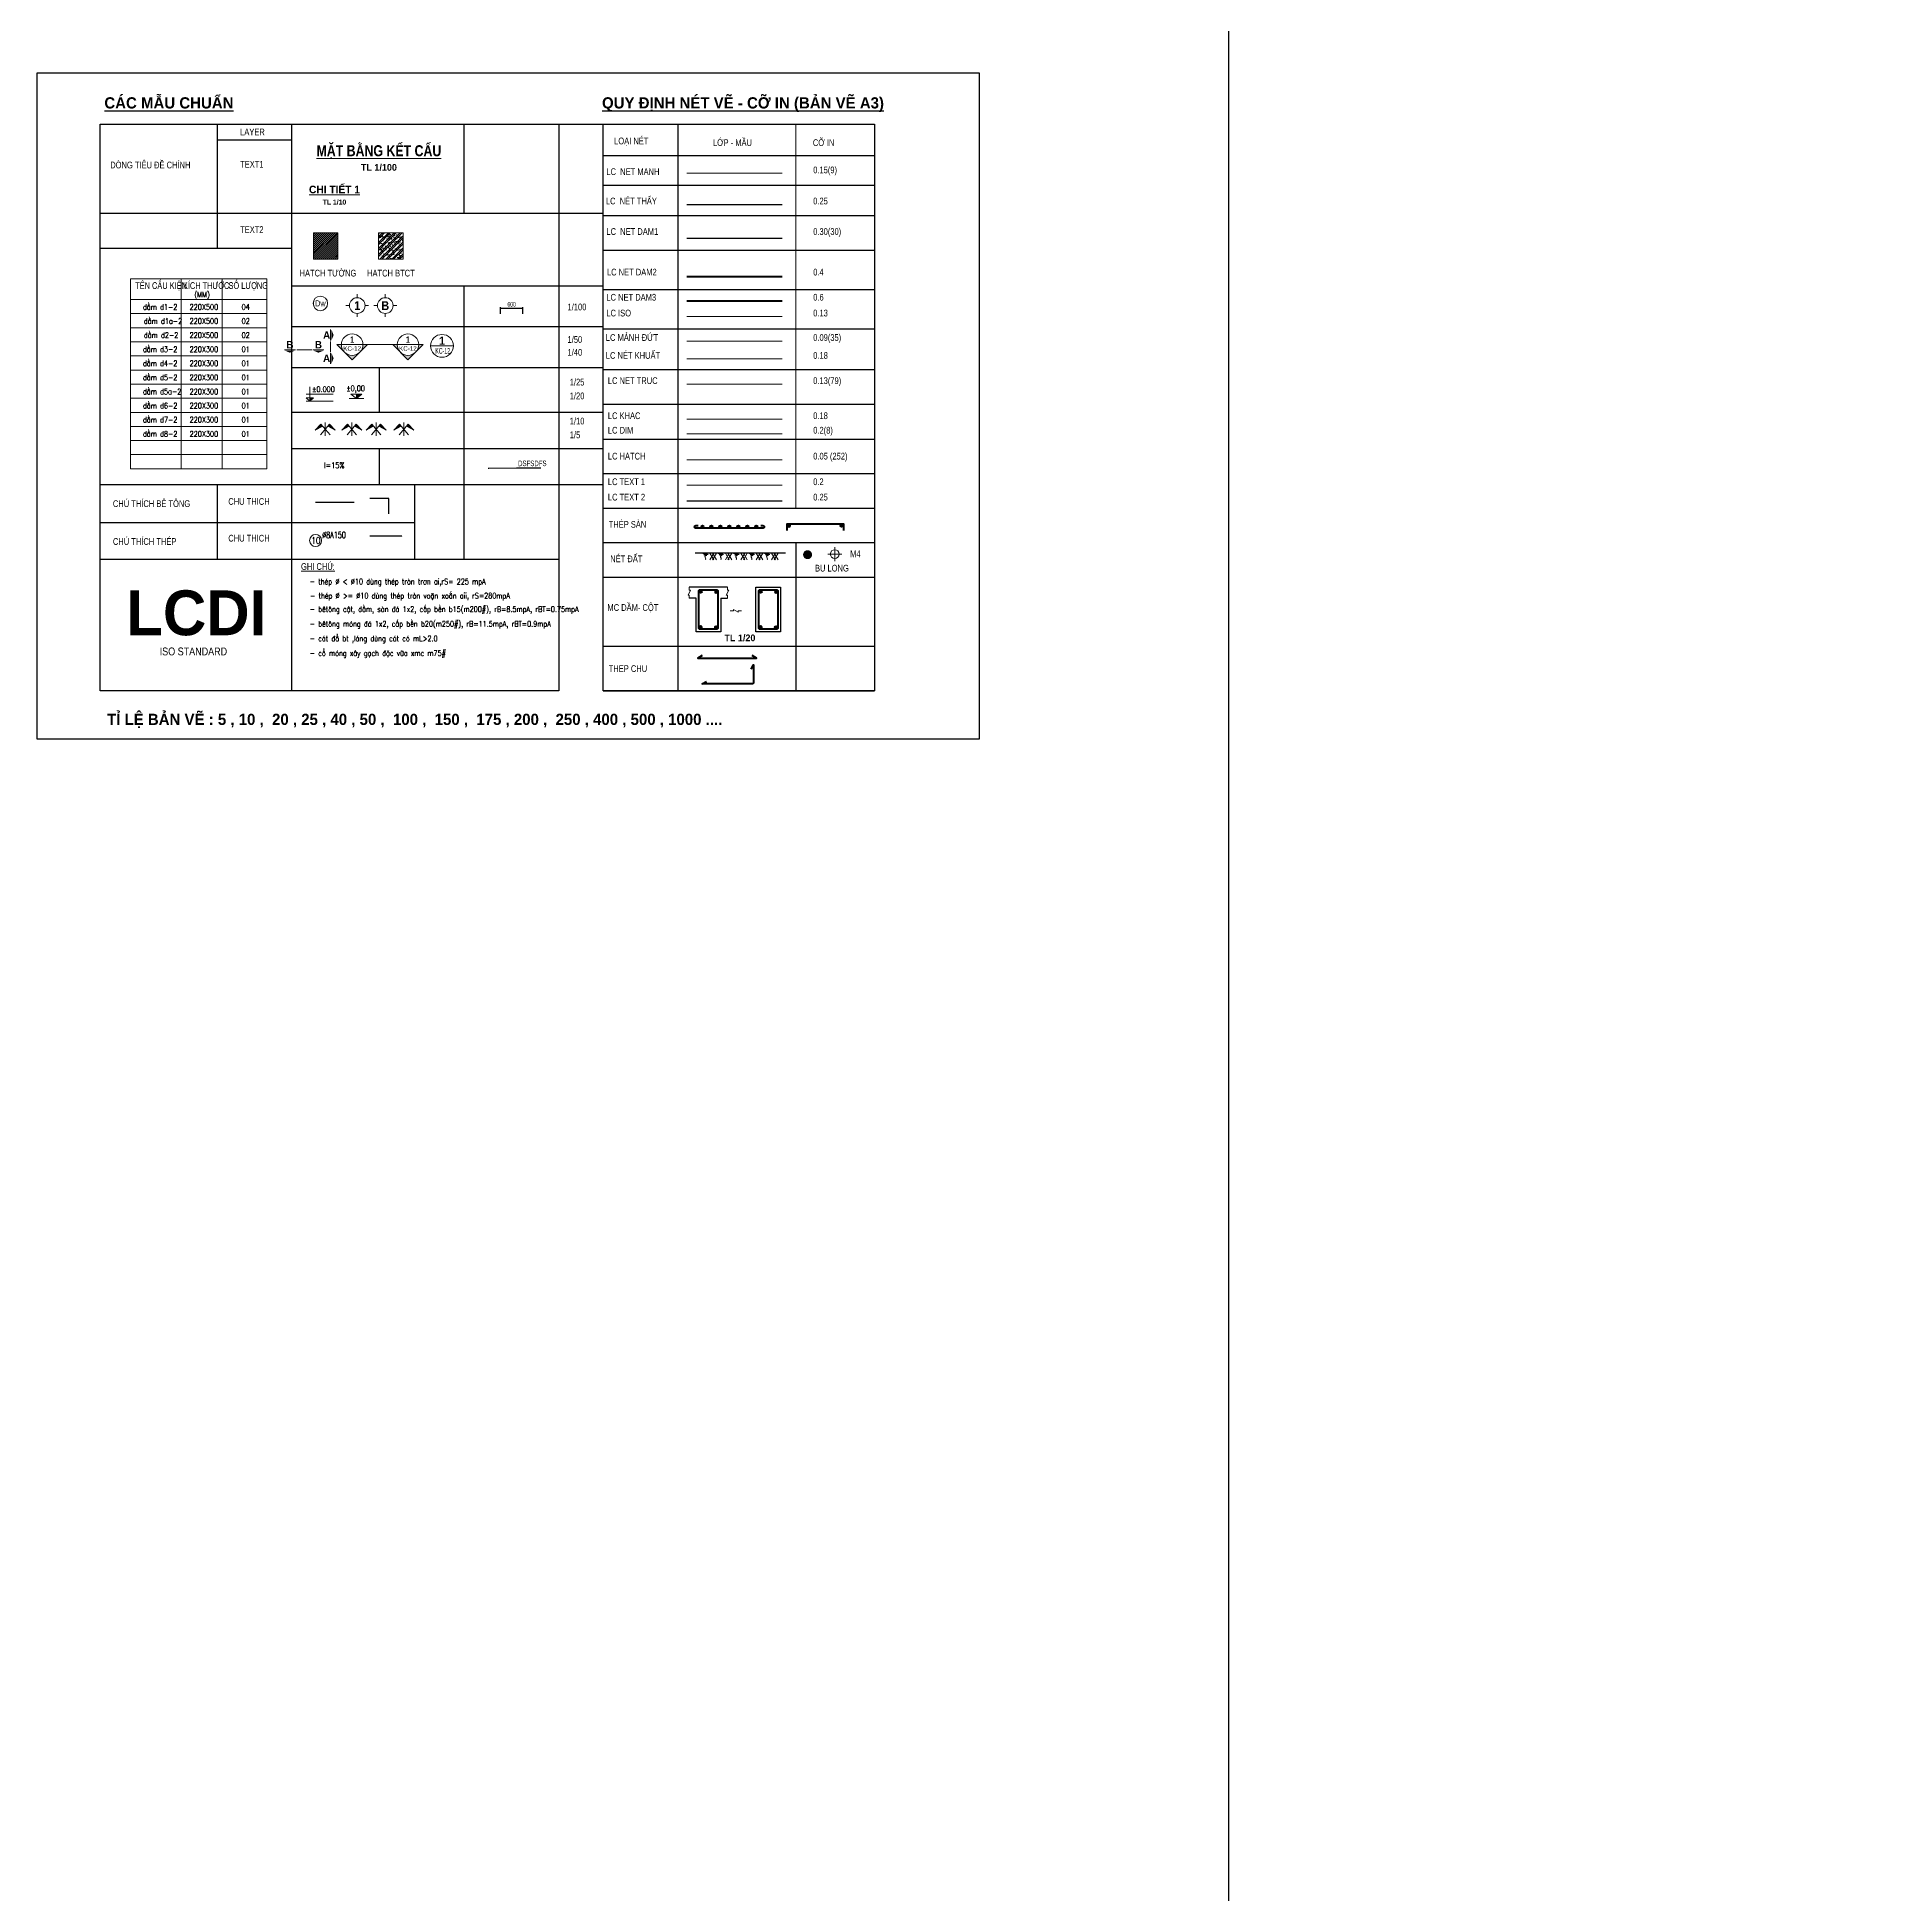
# Model space of a CAD drawing. Header units: millimetres. Extents: x 2565303 to 2664360, y -865723 to -262051.
# Drawn here: x 2565303 to 2614831, y -406967 to -357272 of the extents above; entities that cross this region are included whole.
import ezdxf
from ezdxf.enums import TextEntityAlignment as Align

# ---------------------------------------------------------------- set-up
doc = ezdxf.new("R2010")
doc.units = ezdxf.units.MM
doc.header["$LTSCALE"] = 10
doc.header["$MEASUREMENT"] = 0
for name, pattern in [('ACAD_ISO07W100', [3, 0, -3]), ('CENTERX2', [4, 2.5, -0.5, 0.5, -0.5]), ('DASHDOT', [1, 0.5, -0.25, 0, -0.25]), ('HIDDEN', [9.525, 6.35, -3.175])]:
    doc.linetypes.add(name, pattern=pattern)
doc.layers.get('0').update_dxf_attribs({"linetype": 'CONTINUOUS'})
doc.layers.get('DEFPOINTS').update_dxf_attribs({"color": 10, "linetype": 'CONTINUOUS'})
for name, color, linetype, lineweight in [('- Nội Thất', 83, 'CONTINUOUS', 25), ('A-WIPEOUT', 254, 'ACAD_ISO07W100', 0), ('LC Dim', 8, 'CONTINUOUS', 13), ('LC Hatch', 252, 'CONTINUOUS', 5), ('LC Hatch @ 1 (1)', 252, 'CONTINUOUS', 9), ('LC ISO', 153, 'CONTINUOUS', 13), ('LC Khac', 4, 'CONTINUOUS', 9), ('LC MANH DUT', 35, 'HIDDEN', 5), ('LC Net dam 1', 30, 'CONTINUOUS', 30), ('LC Net dam2', 6, 'CONTINUOUS', 40), ('LC Net dam3', 1, 'CONTINUOUS', 60), ('LC Net khuat', 4, 'HIDDEN', 13), ('LC Net manh', 250, 'CONTINUOUS', 5), ('LC Net thay', 7, 'CONTINUOUS', 25), ('LC Net truc', 134, 'DASHDOT', 5), ('LC Text1', 20, 'CONTINUOUS', 13), ('LC Text2', 7, 'CONTINUOUS', 13)]:
    doc.layers.add(name, color=color, linetype=linetype, lineweight=lineweight)
doc.layers.add('M3', color=3, linetype='CONTINUOUS')
doc.styles.add('arial', font='arial.ttf', dxfattribs={"width": 0.8})
doc.styles.add('Brief text', font='')
doc.styles.add('General text 2', font='arial.ttf')
doc.styles.add('HOATBIF', font='hoatbif.shx', dxfattribs={"width": 0.65})
doc.styles.add('LC 1', font='')
doc.styles.add('LC 2', font='', dxfattribs={"width": 0.7})
doc.styles.add('LC 3', font='vnsimli.shx', dxfattribs={"width": 0.75})
doc.styles.add('LC3', font='', dxfattribs={"width": 0.8})
doc.styles.add('T1', font='Vnsimli.shx', dxfattribs={"width": 0.7})
doc.styles.add('T2', font='', dxfattribs={"width": 0.8})
doc.styles.add('text', font='hoatbif.shx', dxfattribs={"width": 0.7})
doc.styles.add('text1', font='', dxfattribs={"width": 0.7, "height": 300})
doc.styles.get('Brief text').set_extended_font_data('.VnHelvetInsH', bold=True)
doc.styles.get('LC 1').set_extended_font_data('.VnAvantH', bold=True)
doc.styles.get('LC 2').set_extended_font_data('.VnArial NarrowH')
doc.styles.get('LC3').set_extended_font_data('.VnArialH', bold=True)
doc.styles.get('T2').set_extended_font_data('.VnArialH')
doc.styles.get('text1').set_extended_font_data('.VnHelvetInsH', bold=True)
doc.dimstyles.new('1-100(1-50)', dxfattribs={"dimscale": 50, "dimtxt": 2.5, "dimasz": 0.35, "dimexe": 0.5, "dimexo": 0, "dimgap": 0.8, "dimtad": 1, "dimdec": 0, "dimzin": 0, "dimdsep": 46, "dimtxsty": 'HOATBIF', "dimblk1": 'DOT', "dimblk2": 'DOT', "dimsah": 1, "dimcen": -1, "dimdle": 1, "dimclrd": 256, "dimclre": 256, "dimclrt": 4, "dimadec": 3, "dimazin": 2, "dimtfac": 0.333333, "dimtdec": 0, "dimtix": 1, "dimtmove": 2, "dimatfit": 3, "dimldrblk": 'DOT', "dimfxl": 1, "dimtvp": 0.833333, "dimtolj": 1, "dimtzin": 0, "dimarcsym": 0})

# ---------------------------------------------------------------- blocks, each defined once
blk = doc.blocks.new('CT')
at = {"layer": 'LC Text1', "lineweight": 15}
blk.add_hatch(color=4, dxfattribs=at).paths.add_polyline_path([(3.25, 1.6), (1.64, 1.6), (1.64, 0)])
at = {"layer": 'LC Text1', "color": 4, "lineweight": 15, "ltscale": 50}
for p, q in [((12.09, 0), (0, 0)), ((0.05, 3.14), (12, 3.14))]:
    blk.add_line(p, q, dxfattribs=at)
for points in [[(1.64, 0), (0.03, 1.6), (1.64, 1.6)], [(1.64, 6.43), (1.64, 0)], [(1.64, 0), (3.25, 1.6), (1.64, 1.6)]]:
    blk.add_lwpolyline(points, dxfattribs=at)
at = {"layer": 'LC Text1', "color": 4, "style": 'LC 3', "width": 0.75}
blk.add_attdef('CT', (1.91, 3.5), '', height=2.2, dxfattribs=at)
blk = doc.blocks.new('DXicon')
at = {"layer": 'LC Hatch', "ltscale": 50}
for points in [[(-1.15, 4.39), (-1.9, 5.26), (-4.45, 2.69)], [(4.45, 2.69), (1.9, 5.26), (1.15, 4.39)]]:
    blk.add_hatch(color=252, dxfattribs=at).paths.add_polyline_path(points)
at = {"layer": 'LC Net manh', "color": 8, "ltscale": 50}
for p, q in [((-1.9, 5.26), (-4.45, 2.69)), ((-4.45, 2.69), (-1.15, 4.39)), ((-2.13, 0.57), (1.9, 5.26)), ((2.13, 0.57), (-1.9, 5.26)), ((0, 0.04), (0, 6.04)), ((4.45, 2.69), (1.15, 4.39)), ((1.9, 5.26), (4.45, 2.69))]:
    blk.add_line(p, q, dxfattribs=at)
blk = doc.blocks.new('DOT')
at = {"layer": 'M3', "color": 0, "linetype": 'ByBlock'}
blk.add_line((-0.5, 0), (-1, 0), dxfattribs=at)
at = {"layer": 'M3', "color": 0, "linetype": 'ByBlock', "const_width": 0.5}
blk.add_lwpolyline([(-0.25, 0, 1), (0.25, 0, 1)], format="xyb", close=True, dxfattribs=at)
blk = doc.blocks.new('thep tron 2')
at = {"layer": 'LC Net dam2'}
for p, q in [((-0.5, 0.5), (0.5, 0.5)), ((0.35, 0.85), (-0.35, 0.15)), ((-0.35, 0.85), (0.35, 0.15)), ((0, 1), (0, 0))]:
    blk.add_line(p, q, dxfattribs=at)
blk.add_circle((0, 0.5), 0.5, dxfattribs=at)
blk = doc.blocks.new('theptron1')
at = {"layer": 'LC Net dam3'}
for p, q in [((-0.5, 0), (0.5, 0)), ((-0.35, 0.35), (0.35, -0.35)), ((0.35, 0.35), (-0.35, -0.35)), ((0, 0.5), (0, -0.5))]:
    blk.add_line(p, q, dxfattribs=at)
blk.add_circle((0, 0), 0.5, dxfattribs=at)
blk = doc.blocks.new('mat dat')
at = {"layer": 'LC Net manh'}
for p, q in [((2, 0), (3.73, -3)), ((3.73, 0), (2, -3)), ((3.15, 0), (4.88, -3)), ((4.88, 0), (3.15, -3))]:
    blk.add_line(p, q, dxfattribs=at)
blk.add_spline([(0, 0), (-1.21, -0.12), (1.21, -0.52), (-0.75, -0.75), (0.58, -1.1), (-0.23, -1.33), (0.06, -2.19), (0, -3)], degree=3, dxfattribs=at)
blk = doc.blocks.new('bu lon')
at = {"layer": 'LC Khac', "color": 9}
for p, q in [((0.79, 0), (-0.79, 0)), ((0, -0.79), (0, 0.79))]:
    blk.add_line(p, q, dxfattribs=at)
at = {"layer": 'LC Khac', "color": 7}
blk.add_circle((0, 0), 0.5, dxfattribs=at)
blk = doc.blocks.new('TTRUC')
at = {"layer": 'LC ISO'}
for p, q in [((-6.9, 0), (-10.1, 0)), ((0, 6.9), (0, 10.1)), ((6.9, 0), (10.1, 0)), ((0, -6.9), (0, -10.1))]:
    blk.add_line(p, q, dxfattribs=at)
at = {"layer": 'LC Net manh'}
blk.add_circle((0, 0), 6.95, dxfattribs=at)
blk = doc.blocks.new('TIEUDE1')
at = {"layer": 'LC Text2', "color": 7, "style": 'LC 1'}
blk.add_attdef('TIªU§Ò', text='', height=5, dxfattribs=at).set_placement((0, 0), align=Align.BOTTOM_CENTER)
blk.add_attdef('TL', text='', height=3, dxfattribs=at).set_placement((0, -2), align=Align.TOP_CENTER)
blk = doc.blocks.new('TIEUDE2')
at = {"layer": 'LC Text2', "color": 7, "style": 'LC 1'}
blk.add_attdef('%%UTIªU§Ò', text='', height=3.5, dxfattribs=at).set_placement((0, 0), align=Align.BOTTOM_CENTER)
blk.add_attdef('TL', text='', height=2.2, dxfattribs=at).set_placement((0, -1.8), align=Align.TOP_CENTER)
blk = doc.blocks.new('*D263')
at = {"layer": 'DEFPOINTS', "color": 0, "ltscale": 500, "transparency": 16777216}
for p in [(2577694, -364673), (2578294, -364521), (2578294, -364673)]:
    blk.add_point(p, dxfattribs=at)
at = {"layer": 'LC Dim', "lineweight": -2, "ltscale": 500, "transparency": 16777216}
for p, q in [((2577694, -364673), (2577694, -364496)), ((2577712, -364521), (2578277, -364521)), ((2578294, -364673), (2578294, -364496))]:
    blk.add_line(p, q, dxfattribs=at)
at = {"layer": 'LC Dim', "lineweight": -2, "ltscale": 500, "transparency": 16777216, "xscale": 17.5, "yscale": 17.5, "zscale": 17.5, "rotation": 180}
blk.add_blockref('DOT', (2577694, -364521), dxfattribs=at)
at = {"layer": 'LC Dim', "lineweight": -2, "ltscale": 500, "transparency": 16777216, "xscale": 17.5, "yscale": 17.5, "zscale": 17.5}
blk.add_blockref('DOT', (2578294, -364521), dxfattribs=at)
at = {"layer": 'LC Dim', "color": 4, "ltscale": 500, "transparency": 16777216, "insert": (2577994, -364419), "char_height": 125, "attachment_point": 5, "style": 'HOATBIF'}
blk.add_mtext('\\A1;600', dxfattribs=at)
blk = doc.blocks.new('trich CT')
at = {"layer": 'LC ISO'}
blk.add_line((-500, 0), (500, 0), dxfattribs=at)
blk.add_circle((0, 0), 500, dxfattribs=at)
at = {"layer": 'LC Text1', "style": 'text1'}
blk.add_attdef('T', text='', height=350, dxfattribs=at).set_placement((0, 223), align=Align.MIDDLE_CENTER)
at = {"layer": 'LC Text1', "linetype": 'ByBlock', "style": 'text', "width": 0.7}
blk.add_attdef('KT', text='', height=250, dxfattribs=at).set_placement((0, -217), align=Align.MIDDLE_CENTER)
blk = doc.blocks.new('*U259')
at = {"layer": 'LC ISO'}
h = blk.add_hatch(color=256, dxfattribs=at)
h.paths.add_polyline_path([(0, -8.5), (4.2, -4.2, -0.198912), (0, -6, -0.198912), (-4.2, -4.2)])
h.paths.add_polyline_path([(8.5, 0), (6, 0, -0.198912), (4.2, -4.2)])
h.paths.add_polyline_path([(-4.2, -4.2, -0.198912), (-6, 0), (-8.5, 0)])
h = blk.add_hatch(color=256, dxfattribs=at)
h.paths.add_polyline_path([(31.1, -8.5), (35.3, -4.2, -0.198912), (31.1, -6, -0.198912), (26.8, -4.2)])
h.paths.add_polyline_path([(39.6, 0), (37.1, 0, -0.198912), (35.3, -4.2)])
h.paths.add_polyline_path([(26.8, -4.2, -0.198912), (25.1, 0), (22.6, 0)])
for p, q in [((-6, 0), (6, 0)), ((25.1, 0), (37.1, 0))]:
    blk.add_line(p, q, dxfattribs=at)
for points in [[(6, 0), (8.5, 0), (0, -8.5), (-8.5, 0), (-6, 0)], [(37.1, 0), (39.6, 0), (31.1, -8.5), (22.6, 0), (25.1, 0)]]:
    blk.add_lwpolyline(points, dxfattribs=at)
for centre in [(0, 0), (31.1, 0)]:
    blk.add_circle(centre, 6, dxfattribs=at)
at = {"layer": 'LC MANH DUT', "linetype": 'HIDDEN', "ltscale": 300}
blk.add_line((6, 0), (25.1, 0), dxfattribs=at)
at = {"layer": 'LC Text1', "style": 'Brief text', "width": 0.8, "flags": 8}
for tag, p in [('VIEW-NUMBER2', (0, 52)), ('VIEW-NUMBER1', (0, 0))]:
    blk.add_attdef(tag, text='', height=3.5, dxfattribs=at).set_placement(p, align=Align.BOTTOM_CENTER)
at = {"layer": 'LC Text1', "style": 'arial', "width": 0.8, "flags": 8}
for tag, p in [('SHEET-NUMBER2', (0, 51.1)), ('SHEET-NUMBER1', (0, -0.9))]:
    blk.add_attdef(tag, text='', height=2.5, dxfattribs=at).set_placement(p, align=Align.TOP_CENTER)
blk = doc.blocks.new('Caodo1')
at = {"layer": 'LC Text1'}
blk.add_hatch(color=256, dxfattribs=at).paths.add_polyline_path([(0, 200), (0, 0), (243, 200)])
for p, q in [((324, 0), (-324, 0)), ((0, 0), (0, 200))]:
    blk.add_line(p, q, dxfattribs=at)
blk.add_lwpolyline([(-243, 200), (243, 200), (0, 0), (0, 0)], close=True, dxfattribs=at)
at = {"layer": 'LC Text1', "style": 'T1', "width": 0.8}
blk.add_attdef('%%P0,00', text='', height=250, dxfattribs=at).set_placement((-39, 460), align=Align.MIDDLE_CENTER)
blk = doc.blocks.new('*U262')
at = {"layer": 'A-WIPEOUT'}
blk.add_lwpolyline([(0, 4.2), (-2.5, 3.4), (-4, 1.3), (-4, -1.3), (-2.5, -3.4), (0, -4.2), (2.5, -3.4), (4, -1.3), (4, 1.3), (2.5, 3.4)], close=True, dxfattribs=at)
at = {"layer": 'LC Text1', "style": 'General text 2', "width": 0.8, "flags": 8}
blk.add_attdef('SYMBOL', text='', height=3.5, dxfattribs=at).set_placement((0, 0), align=Align.MIDDLE_CENTER)
blk.add_wipeout([(0, 4.2), (-2.5, 3.4), (-4, 1.3), (-4, -1.3), (-2.5, -3.4), (0, -4.2), (2.5, -3.4), (4, -1.3), (4, 1.3), (2.5, 3.4)]).dxf.layer = 'A-WIPEOUT'
at = {"layer": 'LC ISO'}
blk.add_circle((0, 0), 4.25, dxfattribs=at)
blk = doc.blocks.new('matcatdoc')
at = {"layer": 'LC Khac', "color": 1, "ltscale": 2}
for p, q in [((0, 485), (0, 0)), ((0, -550), (0, -1036))]:
    blk.add_line(p, q, dxfattribs=at)
for points in [[(134, 243, 0, 471, 0), (37, 243, 275, 275, 0)], [(134, -793, 0, 471, 0), (37, -793, 275, 275, 0)]]:
    blk.add_lwpolyline(points, format="xyseb", dxfattribs=at)
at = {"layer": 'LC MANH DUT', "ltscale": 200}
blk.add_line((0, -49), (0, -506), dxfattribs=at)
at = {"ltscale": 2, "style": 'LC 1'}
for p in [(-179, 243), (-179, -793)]:
    blk.add_attdef('LC', text='', height=330, dxfattribs=at).set_placement(p, align=Align.MIDDLE_CENTER)
blk = doc.blocks.new('*U261')
at = {"layer": 'LC Khac', "color": 1, "ltscale": 2}
for p, q in [((0, 0), (-485, 0)), ((1271, 0), (785, 0))]:
    blk.add_line(p, q, dxfattribs=at)
for points in [[(-243, -134, 0, 471, 0), (-243, -37, 275, 275, 0)], [(1028, -134, 0, 471, 0), (1028, -37, 275, 275, 0)]]:
    blk.add_lwpolyline(points, format="xyseb", dxfattribs=at)
at = {"layer": 'LC MANH DUT', "ltscale": 300}
blk.add_line((66, 0), (732, 0), dxfattribs=at)
at = {"ltscale": 2, "style": 'LC 1'}
for p in [(-243, 222), (1028, 222)]:
    blk.add_attdef('LC', text='', height=330, dxfattribs=at).set_placement(p, align=Align.MIDDLE_CENTER)

msp = doc.modelspace()

# ---------------------------------------------------------------- hatches: boundary and pattern name
at = {"layer": 'LC Hatch @ 1 (1)', "ltscale": 2}
h = msp.add_hatch(dxfattribs=at)
h.set_pattern_fill('ANSI31', color=256, scale=300)
h.set_pattern_definition([(45, (2572679.902, -325866.51), (-26.516504, 26.516504), [])])
h.paths.add_polyline_path([(2573348.1, -363211.9), (2573348.1, -362505.5), (2572694.2, -362505.5), (2572694.2, -363211.9)])
h = msp.add_hatch(dxfattribs=at)
h.set_pattern_fill('BTCT', color=256, scale=30)
h.set_pattern_definition([(50, (2572992.2, -325866.51), (215.17805, -18.8256), [22.5, -247.5]), (355, (2572992.2, -325866.5), (-41.6254, 225.6576), [18, -198]), (100.4514, (2573010.13, -325868.08), (173.5528, 206.8319), [19.122, -210.3426]), (46.1842, (2572992.2, -325806.5), (320.1723, -49.6557), [33.75, -371.25]), (96.6356, (2573018.88, -325810.65), (280.3988, 292.2354), [28.683, -315.514]), (351.1842, (2572992.2, -325806.5), (280.3986, 292.2356), [27, -297]), (21, (2573022.2, -325821.51), (179.0721, -120.7857), [22.5, -247.5]), (326, (2573022.2, -325821.5), (72.9946, 217.545), [18, -198]), (71.4514, (2573037.13, -325831.57), (252.0668, 96.7591), [19.122, -210.3426]), (37.5, (2572992.2, -325866.51), (3.64796, 99.86816), [0, -195.6, 0, -201, 0, -198.75]), (7.5, (2572992.2, -325866.51), (78.92086, 118.3235), [0, -114.6, 0, -191.1, 0, -75.75]), (327.5, (2572925.3, -325866.51), (160.14673, -6.76646), [0, -75, 0, -234, 0, -310.5]), (317.5, (2572895.3, -325866.51), (174.95585, 30.0315), [0, -97.5, 0, -155.4, 0, -220.5]), (45, (2572992.2, -325866.51), (-79.5495, 79.5495), []), (45, (2573045.24, -325866.51), (-79.5495, 79.5495), [])])
h.paths.add_polyline_path([(2575090.1, -362505.5), (2574436.1, -362505.5), (2574436.1, -363211.9), (2575090.1, -363211.9)])

# ---------------------------------------------------------------- linework, layer by layer
at = {"layer": '- Nội Thất'}
msp.add_lwpolyline([(2664359.7, -865723.2), (2597173, -865723.2), (2597173, -311309.9), (2664359.7, -311309.9)], close=True, dxfattribs=at)
at = {"layer": 'DEFPOINTS', "ltscale": 0.2}
msp.add_lwpolyline([(2565302.7, -358228.2), (2590502.7, -358228.2), (2590502.7, -376048.2), (2565302.7, -376048.2)], close=True, dxfattribs=at)
at = {"layer": 'LC Dim', "ltscale": 0.5}
msp.add_line((2582675.8, -367882), (2585227.1, -367882), dxfattribs=at)
at = {"layer": 'LC Hatch'}
for p, q in [((2585596.1, -359599), (2585596.1, -369869.6)), ((2582675.8, -368574.9), (2585227.1, -368574.9))]:
    msp.add_line(p, q, dxfattribs=at)
at = {"layer": 'LC Hatch', "const_width": 120}
for points in [[(2585850.3, -371116.3, -0.4142136), (2585910.3, -371056.3)], [(2585850.3, -371116.3, 0.4142136), (2585910.3, -371176.3)], [(2585970.3, -371117.1, 0.4142136), (2585910.3, -371057.1)], [(2585970.3, -371116.3, -0.4142136), (2585910.3, -371176.3)]]:
    msp.add_lwpolyline(points, format="xyb", dxfattribs=at)
at = {"layer": 'LC ISO', "ltscale": 0.5}
msp.add_line((2582675.8, -364747.5), (2585227.1, -364747.5), dxfattribs=at)
at = {"layer": 'LC Khac', "ltscale": 0.5}
msp.add_line((2582675.8, -367493.7), (2585227.1, -367493.7), dxfattribs=at)
at = {"layer": 'LC MANH DUT', "ltscale": 300}
msp.add_line((2582675.8, -365401.4), (2585227.1, -365401.4), dxfattribs=at)
at = {"layer": 'LC Net dam 1'}
msp.add_line((2582675.8, -362650.8), (2585227.1, -362650.8), dxfattribs=at)
at = {"layer": 'LC Net dam2', "ltscale": 5}
msp.add_line((2585227.1, -363682.9), (2582675.8, -363682.9), dxfattribs=at)
at = {"layer": 'LC Net dam2'}
msp.add_lwpolyline([(2584658.1, -370337.7), (2584718.1, -370337.7, -0.4142136), (2584752.2, -370371.8), (2584752.2, -370375.7, -0.4142136), (2584718.1, -370409.7), (2583819.7, -370409.7), (2582921.4, -370409.7, -0.4142136), (2582887.3, -370375.7), (2582887.3, -370371.8, -0.4142136), (2582921.4, -370337.7), (2582981.4, -370337.7)], format="xyb", dxfattribs=at)
msp.add_lwpolyline([(2585367.5, -370472.1), (2585367.5, -370292.1), (2586867.5, -370292.1), (2586867.5, -370472.1)], dxfattribs=at)
for points in [[(2583001.5, -373078.7), (2583001.5, -372088.7, -0.4142136), (2583031.5, -372058.7), (2583481.5, -372058.7, -0.4142136), (2583511.5, -372088.7), (2583511.5, -373078.7, -0.4142136), (2583481.5, -373108.7), (2583031.5, -373108.7, -0.4142136)], [(2584604.8, -373078.7), (2584604.8, -372088.7, -0.4142136), (2584634.8, -372058.7), (2585084.8, -372058.7, -0.4142136), (2585114.8, -372088.7), (2585114.8, -373078.7, -0.4142136), (2585084.8, -373108.7), (2584634.8, -373108.7, -0.4142136)]]:
    msp.add_lwpolyline(points, format="xyb", close=True, dxfattribs=at)
at = {"layer": 'LC Net dam3', "ltscale": 0.5}
msp.add_line((2582675.8, -364324.3), (2585227.1, -364324.3), dxfattribs=at)
at = {"layer": 'LC Net dam3', "ltscale": 5}
msp.add_lwpolyline([(2583094, -373817), (2582977, -373884.5), (2584546.1, -373884.5), (2584429.1, -373817)], dxfattribs=at)
at = {"layer": 'LC Net dam3'}
msp.add_lwpolyline([(2584397.2, -374180.1), (2584464.7, -374063.2), (2584464.7, -374542.2, -0.4142136), (2584434.7, -374572.2), (2583092.1, -374572.2), (2583209, -374504.7)], format="xyb", dxfattribs=at)
at = {"layer": 'LC Net khuat', "ltscale": 300}
msp.add_line((2582675.8, -365880.8), (2585227.1, -365880.8), dxfattribs=at)
at = {"layer": 'LC Net manh'}
msp.add_line((2582675.8, -360910.3), (2585227.1, -360910.3), dxfattribs=at)
for points in [[(2582746.5, -372283.7), (2582746.5, -372197.7), (2582711.9, -372197.7), (2582781, -372069.6), (2582746.5, -372069.6), (2582746.5, -371983.7)], [(2583766.5, -372283.7), (2583766.5, -372197.7), (2583731.9, -372197.7), (2583801, -372069.6), (2583766.5, -372069.6), (2583766.5, -371983.7)], [(2583838.7, -372617.1), (2583924.6, -372617.1), (2583924.6, -372582.6), (2584052.8, -372651.6), (2584052.8, -372617.1), (2584138.7, -372617.1)]]:
    msp.add_lwpolyline(points, dxfattribs=at)
at = {"layer": 'LC Net thay'}
for p, q in [((2570116.7, -359599), (2570116.7, -362916.2)), ((2572104.8, -359599), (2572104.8, -374759.2)), ((2576718.9, -359599), (2576718.9, -361976.6)), ((2579257.8, -359599), (2580440.5, -359599)), ((2582438.2, -359599), (2582438.2, -374759.2)), ((2572104.8, -360025.2), (2570116.7, -360025.2)), ((2580440.5, -360439.8), (2587698.7, -360439.8)), ((2580440.5, -361233.7), (2587698.7, -361233.7)), ((2582675.8, -361749.7), (2585227.1, -361749.7)), ((2566985.7, -361976.6), (2576718.9, -361976.6)), ((2566985.7, -361976.6), (2580440.5, -361976.6)), ((2580440.5, -362047.1), (2587698.7, -362047.1)), ((2566985.7, -362916.2), (2572104.8, -362916.2)), ((2580440.5, -362974.2), (2587698.7, -362974.2)), ((2572104.8, -363925), (2580440.5, -363925)), ((2576718.9, -363925), (2576718.9, -371236.8)), ((2580440.5, -364023.8), (2587698.7, -364023.8)), ((2572104.8, -365015.5), (2580440.5, -365015.5)), ((2580440.5, -365073.4), (2587698.7, -365073.4)), ((2572104.8, -366105.9), (2580440.5, -366105.9)), ((2574449.3, -366105.9), (2574449.3, -367300.8)), ((2580440.5, -366163.8), (2587698.7, -366163.8)), ((2580440.5, -367086.4), (2587698.7, -367086.4)), ((2572104.8, -367300.8), (2580440.5, -367300.8)), ((2580440.5, -368024.3), (2587698.7, -368024.3)), ((2572104.8, -368272.8), (2576718.9, -368272.8)), ((2572104.8, -368272.8), (2580440.5, -368272.8)), ((2574449.3, -368272.8), (2574449.3, -369239.4)), ((2580440.5, -368946.9), (2587698.7, -368946.9)), ((2566985.7, -369239.4), (2580440.5, -369239.4)), ((2570116.7, -369239.4), (2570116.7, -371236.8)), ((2575405.4, -371236.8), (2575405.4, -369239.4)), ((2582675.8, -369671.3), (2585227.1, -369671.3)), ((2580440.5, -369869.6), (2587698.7, -369869.6)), ((2566985.7, -370254.1), (2575405.4, -370254.1)), ((2580440.5, -370792.2), (2587698.7, -370792.2)), ((2585316.7, -371076), (2582904.7, -371076)), ((2585596.1, -370792.2), (2585596.1, -374759.2)), ((2566985.7, -371236.8), (2579257.8, -371236.8)), ((2566985.7, -371236.8), (2579257.8, -371236.8)), ((2580440.5, -371714.8), (2587698.7, -371714.8)), ((2583766.5, -371983.7), (2582746.5, -371983.7)), ((2582926.5, -372283.7), (2582746.5, -372283.7)), ((2583586.5, -372283.7), (2583766.5, -372283.7)), ((2580440.5, -373560), (2587698.7, -373560)), ((2580440.5, -374759.2), (2587698.7, -374759.2))]:
    msp.add_line(p, q, dxfattribs=at)
for points in [[(2566985.7, -359599), (2579257.8, -359599), (2579257.8, -374759.2), (2566985.7, -374759.2)], [(2580440.5, -359599), (2587698.7, -359599), (2587698.7, -374759.2), (2580440.5, -374759.2)], [(2584529.8, -371983.7), (2585189.8, -371983.7), (2585189.8, -373183.7), (2584529.8, -373183.7)]]:
    msp.add_lwpolyline(points, close=True, dxfattribs=at)
msp.add_lwpolyline([(2583586.5, -372283.7), (2583586.5, -373183.7), (2582926.5, -373183.7), (2582926.5, -372283.7)], dxfattribs=at)
at = {"layer": 'LC Net truc', "linetype": 'CENTERX2', "ltscale": 200}
msp.add_line((2582675.8, -366555.8), (2585227.1, -366555.8), dxfattribs=at)
at = {"layer": 'LC Text1'}
msp.add_line((2582675.8, -369259.8), (2585227.1, -369259.8), dxfattribs=at)
at = {"layer": 'LC Text2', "ltscale": 2}
for points in [[(2572694.2, -362505.5), (2573348.1, -362505.5), (2573348.1, -363211.9), (2572694.2, -363211.9)], [(2574436.1, -362505.5), (2575090.1, -362505.5), (2575090.1, -363211.9), (2574436.1, -363211.9)]]:
    msp.add_lwpolyline(points, close=True, dxfattribs=at)
at = {"layer": 'LC Text2', "ltscale": 100}
msp.add_circle((2572750.4, -370736.7), 160.5, dxfattribs=at)

# ---------------------------------------------------------------- block references
ref = msp.add_blockref('matcatdoc', (2573152.6, -365386.9), dxfattribs=dict(xscale=0.5999999999992269, yscale=0.5999999999992269, zscale=0.5999999999992269))
ref.add_attrib('LC', 'A', dxfattribs={"ltscale": 2, "height": 198, "style": 'LC 1'}).set_placement((2573045.5, -365862.6), align=Align.MIDDLE_CENTER)
ref.add_attrib('LC', 'A', dxfattribs={"ltscale": 2, "height": 198, "style": 'LC 1'}).set_placement((2573045.5, -365241.2), align=Align.MIDDLE_CENTER)
ref = msp.add_blockref('*U261', (2572209.8, -365632.7), dxfattribs=dict(xscale=0.5999999999992269, yscale=0.5999999999992269, zscale=0.5999999999992269))
ref.add_attrib('LC', 'B', dxfattribs={"ltscale": 2, "height": 198, "style": 'LC 1'}).set_placement((2572826.6, -365499.3), align=Align.MIDDLE_CENTER)
ref.add_attrib('LC', 'B', dxfattribs={"ltscale": 2, "height": 198, "style": 'LC 1'}).set_placement((2572064.2, -365499.3), align=Align.MIDDLE_CENTER)
at = {"layer": 'LC Dim'}
for p, xscale, yscale, zscale in [((2583049.5, -372106.7), 60.00000000001987, 60.00000000001987, 60.00000000001987), ((2583463.5, -372106.7), -60.00000000001987, 59.99999999997157, 59.99999999993702), ((2584652.8, -372106.7), 60.00000000001987, 60.00000000001987, 60.00000000001987), ((2585066.8, -372106.7), -60.00000000001987, 59.99999999997157, 59.99999999993702)]:
    msp.add_blockref('theptron1', p, dxfattribs=dict(at, xscale=xscale, yscale=yscale, zscale=zscale))
at = {"layer": 'LC Dim', "rotation": 180}
for p, xscale, yscale, zscale in [((2583049.5, -373060.7), -60.00000000001987, 59.99999999997157, 59.99999999993702), ((2583463.5, -373060.7), 60.00000000001987, 60.00000000001987, 60.00000000001987), ((2584652.8, -373060.7), -60.00000000001987, 59.99999999997157, 59.99999999993702), ((2585066.8, -373060.7), 60.00000000001987, 60.00000000001987, 60.00000000001987)]:
    msp.add_blockref('theptron1', p, dxfattribs=dict(at, xscale=xscale, yscale=yscale, zscale=zscale))
at = {"layer": 'LC Hatch', "xscale": 60.00000000001987, "yscale": 60.00000000001987, "zscale": 60.00000000001987}
for p in [(2573008.4, -367943.7), (2573719.2, -367943.7), (2574370.5, -367943.7), (2575110.7, -367943.7)]:
    msp.add_blockref('DXicon', p, dxfattribs=at)
at = {"layer": 'LC ISO', "xscale": 30.2353258805527, "yscale": 30.2353258805527, "zscale": 30.2353258805527}
for p in [(2573864.3, -364451.9), (2574614.4, -364451.9)]:
    msp.add_blockref('TTRUC', p, dxfattribs=at)
at = {"layer": 'LC ISO'}
ref = msp.add_blockref('*U259', (2573727.9, -365497.9), dxfattribs=dict(at, xscale=47.99999999993815, yscale=47.99999999993815, zscale=47.99999999993815))
ref.add_attrib('VIEW-NUMBER1', '1', dxfattribs={"layer": 'LC Text1', "height": 168, "style": 'Brief text', "width": 0.8}).set_placement((2573727.9, -365497.9), align=Align.BOTTOM_CENTER)
ref.add_attrib('SHEET-NUMBER1', 'KC-12', dxfattribs={"layer": 'LC Text1', "height": 120, "style": 'arial', "width": 0.8}).set_placement((2573727.9, -365539.8), align=Align.TOP_CENTER)
ref.add_attrib('VIEW-NUMBER2', '1', dxfattribs={"layer": 'LC Text1', "height": 168, "style": 'Brief text', "width": 0.8}).set_placement((2575219.7, -365497.9), align=Align.BOTTOM_CENTER)
ref.add_attrib('SHEET-NUMBER2', 'KC-12', dxfattribs={"layer": 'LC Text1', "height": 120, "style": 'arial', "width": 0.8}).set_placement((2575219.7, -365539.8), align=Align.TOP_CENTER)
ref = msp.add_blockref('trich CT', (2576131.3, -365529.8), dxfattribs=dict(at, xscale=0.6109714285708375, yscale=0.6109714285708375, zscale=0.6109714285708375))
ref.add_attrib('T', '1', dxfattribs={"layer": 'LC Text2', "height": 213.8, "style": 'text1'}).set_placement((2576131.3, -365393.8), align=Align.MIDDLE_CENTER)
ref.add_attrib('KT', ' KC-12', dxfattribs={"layer": 'LC Text2', "linetype": 'ByBlock', "height": 152.74, "style": 'text', "width": 0.55}).set_placement((2576131.3, -365662.6), align=Align.MIDDLE_CENTER)
at = {"layer": 'LC Khac'}
for name, p, xscale, yscale, zscale in [('mat dat', (2583178, -371076), 60.00000000001987, 60.00000000001987, 60.00000000001987), ('mat dat', (2583590.7, -371076), 60.00000000001987, 60.00000000001987, 60.00000000001987), ('mat dat', (2584003.4, -371076), 60.00000000001987, 60.00000000001987, 60.00000000001987), ('mat dat', (2584416, -371076), 60.00000000001987, 60.00000000001987, 60.00000000001987), ('mat dat', (2584828.7, -371076), 60.00000000001987, 60.00000000001987, 60.00000000001987), ('bu lon', (2586637.9, -371102.1), 239.999999999477, 239.999999999477, 239.999999999477)]:
    msp.add_blockref(name, p, dxfattribs=dict(at, xscale=xscale, yscale=yscale, zscale=zscale))
at = {"layer": 'LC Net dam2', "xscale": 60.00000000001987, "yscale": 60.00000000001987, "zscale": 60.00000000001987}
for p in [(2583098.4, -370391.7), (2583338.4, -370391.7), (2583578.4, -370391.7), (2583818.4, -370391.7), (2584058.4, -370391.7), (2584298.4, -370391.7), (2584538.4, -370391.7)]:
    msp.add_blockref('thep tron 2', p, dxfattribs=at)
at = {"layer": 'LC Net dam2', "rotation": 180}
for p, xscale, yscale, zscale in [((2585415.5, -370310.1), -60.00000000001987, 59.99999999997157, 59.99999999993702), ((2586819.5, -370310.1), 60.00000000001987, 60.00000000001987, 60.00000000001987)]:
    msp.add_blockref('thep tron 2', p, dxfattribs=dict(at, xscale=xscale, yscale=yscale, zscale=zscale))
at = {"layer": 'LC Text1'}
ref = msp.add_blockref('CT', (2572496, -367011.9), dxfattribs=dict(at, xscale=60.00000000001987, yscale=60.00000000001987, zscale=60.00000000001987))
ref.add_attrib('CT', '%%P0.000', (2572654.3, -366763.5), dxfattribs={"color": 3, "height": 148.81, "style": 'LC 3', "width": 0.7})
ref = msp.add_blockref('Caodo1', (2573842.8, -366941.3), dxfattribs=dict(at, xscale=0.5999999999992269, yscale=0.5999999999992269, zscale=0.5999999999992269))
ref.add_attrib('%%P0,00', '%%p0,00', dxfattribs={"layer": 'LC Text2', "height": 150, "style": 'T1', "width": 0.8}).set_placement((2573819.4, -366665.6), align=Align.MIDDLE_CENTER)
at = {"layer": 'LC Text2'}
ref = msp.add_blockref('TIEUDE1', (2574443.6, -360546.2), dxfattribs=dict(at, xscale=60.00000000003865, yscale=60.00000000003865, zscale=60.00000000003865))
ref.add_attrib('TIªU§Ò', '%%UmÆt b»ng kÕt cÊu', dxfattribs={"color": 7, "height": 295.465, "style": 'LC3', "width": 0.8}).set_placement((2574443.6, -360546.2), align=Align.BOTTOM_CENTER)
ref.add_attrib('TL', 'TL 1/100', dxfattribs={"color": 7, "height": 180, "style": 'LC 1'}).set_placement((2574443.6, -360666.2), align=Align.TOP_CENTER)
ref = msp.add_blockref('TIEUDE2', (2573255.5, -361510), dxfattribs=dict(at, xscale=60.00000000003865, yscale=60.00000000003865, zscale=60.00000000003865))
ref.add_attrib('%%UTIªU§Ò', '%%Uchi tiÕt 1', dxfattribs={"color": 7, "height": 203.769, "style": 'LC 1'}).set_placement((2573255.5, -361510), align=Align.BOTTOM_CENTER)
ref.add_attrib('TL', 'TL 1/10', dxfattribs={"color": 7, "height": 132, "style": 'LC 1'}).set_placement((2573255.5, -361618), align=Align.TOP_CENTER)

# ---------------------------------------------------------------- texts
at = {"layer": 'LC Dim', "color": 4, "ltscale": 2, "insert": (2578166.6, -368750.5), "char_height": 150, "attachment_point": 7, "style": 'HOATBIF'}
msp.add_mtext('DSFSDFS', dxfattribs=at)
at = {"layer": 'LC Text1', "ltscale": 0.2, "style": 'LC 1', "width": 0.9}
for s, p in [('1', (2573864.3, -364644.5)), ('B', (2574614.4, -364644.5))]:
    msp.add_text(s, height=236.7, dxfattribs=at).set_placement(p, align=Align.BOTTOM_CENTER)
at = {"layer": 'LC Text1', "color": 3, "style": 'LC 3', "width": 0.8}
for s, p in [('- thÐp %%C < %%C10 dïng thÐp trßn tr¬n ai,rS= 225 mpA', (2572594.8, -371909.6)), ('- thÐp %%C >= %%C10 dïng thÐp trßn voÆn xo¾n aii, rS=280mpA', (2572600.9, -372288.4)), ('- bªt«ng cét, dÇm, sµn ®¸ 1x2, cÊp bÒn b15(m200#), rB=8.5mpA, rBT=0.75mpA', (2572593.6, -372649.4)), ('- bªt«ng mãng ®¸ 1x2, cÊp bÒn b20(m250#), rB=11.5mpA, rBT=0.9mpA', (2572593.6, -373041.4)), ('- c¸t ®æ bt ,l¸ng dïng c¸t cã mL>2.0', (2572593.6, -373433.3)), ('- cæ mãng x©y g¹ch ®Æc v÷a xmc m75#', (2572593.6, -373825.2))]:
    msp.add_text(s, height=150, dxfattribs=at).set_placement(p)
at = {"layer": 'LC Text2', "lineweight": -2}
for s, height, style, p in [('%%uc¸c mÉu chuÈn', 300, 'LC 1', (2567099.5, -359179.8)), ('%%Uquy ®Þnh nÐt vÏ - cì in (b¶n vÏ A3)', 300, 'LC 1', (2580411.4, -359179.8)), ('iso standard', 210, 'LC 2', (2568579.8, -373810.2)), ('tl 1/20', 180, 'LC 1', (2583685.4, -373431.7)), ('tØ lÖ b¶n vÏ : 5 , 10 ,  20 , 25 , 40 , 50 ,  100 ,  150 ,  175 , 200 ,  250 , 400 , 500 , 1000 ....', 300, 'LC 1', (2567171.5, -375671.8))]:
    msp.add_text(s, height=height, dxfattribs=dict(at, style=style)).set_placement(p)
at = {"layer": 'LC Text2', "style": 'T2', "width": 0.8}
for s, p in [('layer', (2570731.7, -359896.7)), ('lo¹i nÐt', (2580736.2, -360138)), ('Líp - mÇu', (2583378.3, -360182.9)), ('cì in', (2586051.2, -360182.9)), ('dßng tiªu ®Ò chÝnh', (2567257.5, -360782)), ('text1', (2570731.7, -360761.6)), ('LC  Net manh', (2580528.8, -360960.9)), ('0.15(9)', (2586060.2, -360913.6)), ('LC  nÐt thÊy', (2580514.9, -361745.1)), ('0.25 ', (2586060.2, -361745.1)), ('text2', (2570731.7, -362508.6)), ('LC  Net dam1', (2580528.8, -362561.4)), ('0.30(30)', (2586060.2, -362561.4)), ('HATCH T¦êNG', (2572322.4, -363674.1)), ('HATCH BTCT', (2574127.2, -363674.1)), ('LC Net dam2', (2580543.4, -363647)), ('0.4', (2586060.2, -363647)), ('LC Net dam3', (2580528.5, -364319.7)), ('0.6', (2586060.2, -364319.7)), ('1/100', (2579490.1, -364578.7)), ('LC iso', (2580528.5, -364742.8)), ('0.13', (2586060.2, -364742.8)), ('1/50', (2579490.1, -365449)), ('LC m¶nh ®øt', (2580513.7, -365396.7)), ('0.09(35)', (2586060.2, -365396.7)), ('1/40', (2579490.1, -365792.7)), ('LC nÐt khuÊt', (2580513.7, -365876.1)), ('0.18', (2586060.2, -365876.1)), ('1/25', (2579548.8, -366590.2)), ('LC Net truc', (2580568.3, -366551.1)), ('0.13(79)', (2586060.2, -366551.1)), ('1/20', (2579548.8, -366958.6)), ('1/10', (2579548.8, -367632.1)), ('LC khac', (2580568.3, -367489)), ('LC dim', (2580568.3, -367877.3)), ('0.18', (2586060.2, -367489)), ('0.2(8)', (2586060.2, -367877.3)), ('1/5', (2579548.8, -368000.6)), ('LC Hatch', (2580568.3, -368570.2)), ('0.05 (252)', (2586060.2, -368570.2)), ('LC text 1', (2580568.3, -369255.1)), ('0.2', (2586060.2, -369255.1)), ('chó thÝch bª t«ng', (2567328.9, -369841.5)), ('chu thich', (2570415.5, -369782.3)), ('LC text 2', (2580568.3, -369666.6)), ('0.25', (2586060.2, -369666.6)), ('thÐp sµn', (2580589.8, -370395.2)), ('chó thÝch thÐp', (2567328.9, -370853.9)), ('chu thich', (2570415.5, -370765)), ('nÐt ®Êt', (2580631.6, -371317.8)), ('m4', (2587047.7, -371183.4)), ('%%Ughi chó:', (2572360, -371522)), ('bu long', (2586107.7, -371566.8)), ('mc dÇm- cét', (2580555.7, -372619.8)), ('thep chu', (2580591.2, -374253.2))]:
    msp.add_text(s, height=180, dxfattribs=at).set_placement(p)
at = {"layer": 'LC Text2', "ltscale": 100, "style": 'LC 3', "width": 0.75}
msp.add_text('10', height=183.33, dxfattribs=at).set_placement((2572759.5, -370736.7), align=Align.MIDDLE_CENTER)
at = {"layer": 'LC Text2', "linetype": 'ByBlock', "style": 'LC 3', "width": 0.75}
msp.add_text('%%C8A150', height=166.67, dxfattribs=at).set_placement((2572926.4, -370670.1))
at = {"layer": 'LC Text2', "lineweight": -2, "style": 'LC 1'}
msp.add_text('LCDI', height=1200, dxfattribs=at).set_placement((2569559, -372671), align=Align.MIDDLE)

# ---------------------------------------------------------------- dimensions: what is measured, and where the dimension line sits
at = {"layer": 'LC Dim', "ltscale": 500}
dim = msp.add_linear_dim(base=(2578294.3, -364521.3), p1=(2577694.3, -364673.2), p2=(2578294.3, -364673.2), dimstyle='1-100(1-50)', dxfattribs=at)
dim.commit()
dim.dimension.update_dxf_attribs({"geometry": '*D263', "text_midpoint": (2577994.3, -364418.8)})

# ---------------------------------------------------------------- leaders
at = {"layer": 'LC Dim', "ltscale": 2, "annotation_type": 0, "has_hookline": 1, "hookline_direction": 0, "text_width": 608.2}
msp.add_leader([(2577368, -368798.5), (2578126.6, -368790.5)], dimstyle='1-100(1-50)', dxfattribs=at)
at = {"layer": 'LC Dim', "ltscale": 2}
for points in [[(2573779.4, -369719.3), (2572746.5, -369719.3)], [(2574710.3, -370020.7), (2574710.3, -369615.7), (2574197.7, -369615.7)], [(2575058.6, -370616.9), (2574275.3, -370616.9), (2574202.4, -370616.9)]]:
    msp.add_leader(points, dimstyle='1-100(1-50)', dxfattribs=at)

# ---------------------------------------------------------------- next in the draw order: block references
at = {"layer": 'LC Net manh'}
ref = msp.add_blockref('*U262', (2572878.4, -364394.2), dxfattribs=dict(at, xscale=45.74117647051717, yscale=45.74117647051717, zscale=45.74117647051717))
ref.add_attrib('SYMBOL', 'Dw', dxfattribs={"layer": 'LC Text1', "height": 160.09, "style": 'General text 2', "width": 0.8}).set_placement((2572878.4, -364394.2), align=Align.MIDDLE_CENTER)

# ---------------------------------------------------------------- next in the draw order: wipeouts: each hides what was drawn before it
at = {"ltscale": 500}
for points, layer in [([(2572853.1, -368869.1), (2572853.1, -368596.5), (2573533.2, -368596.5), (2573533.2, -368517.8), (2573702.8, -368732.8), (2573533.2, -368947.7), (2573533.2, -368869.1)], 'LC Hatch'), ([(2567800.6, -363738.5), (2571445.3, -363738.5), (2571445.3, -368817.8), (2567800.6, -368817.8)], 'LC Net truc')]:
    msp.add_wipeout(points, dxfattribs=at).dxf.layer = layer

# ---------------------------------------------------------------- next in the draw order: linework, layer by layer
at = {"layer": 'LC MANH DUT', "ltscale": 500}
for points in [[(2567800.6, -363738.5), (2569150.2, -363738.5), (2569150.2, -364291), (2567800.6, -364291)], [(2569150.2, -363738.5), (2570249.2, -363738.5), (2570249.2, -364291), (2569150.2, -364291)], [(2570249.2, -363738.5), (2571445.3, -363738.5), (2571445.3, -364291), (2570249.2, -364291)], [(2567800.6, -364291), (2569150.2, -364291), (2569150.2, -364668.2), (2567800.6, -364668.2)], [(2567800.6, -364668.2), (2569150.2, -364668.2), (2569150.2, -365045.5), (2567800.6, -365045.5)], [(2569150.2, -364291), (2570249.2, -364291), (2570249.2, -364668.2), (2569150.2, -364668.2)], [(2569150.2, -364668.2), (2570249.2, -364668.2), (2570249.2, -365045.5), (2569150.2, -365045.5)], [(2570249.2, -364291), (2571445.3, -364291), (2571445.3, -364668.2), (2570249.2, -364668.2)], [(2570249.2, -364668.2), (2571445.3, -364668.2), (2571445.3, -365045.5), (2570249.2, -365045.5)], [(2567800.6, -365045.5), (2569150.2, -365045.5), (2569150.2, -365422.7), (2567800.6, -365422.7)], [(2569150.2, -365045.5), (2570249.2, -365045.5), (2570249.2, -365422.7), (2569150.2, -365422.7)], [(2570249.2, -365045.5), (2571445.3, -365045.5), (2571445.3, -365422.7), (2570249.2, -365422.7)], [(2567800.6, -365422.7), (2569150.2, -365422.7), (2569150.2, -365800), (2567800.6, -365800)], [(2569150.2, -365422.7), (2570249.2, -365422.7), (2570249.2, -365800), (2569150.2, -365800)], [(2570249.2, -365422.7), (2571445.3, -365422.7), (2571445.3, -365800), (2570249.2, -365800)], [(2567800.6, -365800), (2569150.2, -365800), (2569150.2, -366177.2), (2567800.6, -366177.2)], [(2567800.6, -366177.2), (2569150.2, -366177.2), (2569150.2, -366554.4), (2567800.6, -366554.4)], [(2569150.2, -365800), (2570249.2, -365800), (2570249.2, -366177.2), (2569150.2, -366177.2)], [(2569150.2, -366177.2), (2570249.2, -366177.2), (2570249.2, -366554.4), (2569150.2, -366554.4)], [(2570249.2, -365800), (2571445.3, -365800), (2571445.3, -366177.2), (2570249.2, -366177.2)], [(2570249.2, -366177.2), (2571445.3, -366177.2), (2571445.3, -366554.4), (2570249.2, -366554.4)], [(2567800.6, -366554.4), (2569150.2, -366554.4), (2569150.2, -366931.7), (2567800.6, -366931.7)], [(2569150.2, -366554.4), (2570249.2, -366554.4), (2570249.2, -366931.7), (2569150.2, -366931.7)], [(2570249.2, -366554.4), (2571445.3, -366554.4), (2571445.3, -366931.7), (2570249.2, -366931.7)], [(2567800.6, -366931.7), (2569150.2, -366931.7), (2569150.2, -367308.9), (2567800.6, -367308.9)], [(2569150.2, -366931.7), (2570249.2, -366931.7), (2570249.2, -367308.9), (2569150.2, -367308.9)], [(2570249.2, -366931.7), (2571445.3, -366931.7), (2571445.3, -367308.9), (2570249.2, -367308.9)], [(2567800.6, -367308.9), (2569150.2, -367308.9), (2569150.2, -367686.1), (2567800.6, -367686.1)], [(2567800.6, -367686.1), (2569150.2, -367686.1), (2569150.2, -368063.4), (2567800.6, -368063.4)], [(2569150.2, -367308.9), (2570249.2, -367308.9), (2570249.2, -367686.1), (2569150.2, -367686.1)], [(2569150.2, -367686.1), (2570249.2, -367686.1), (2570249.2, -368063.4), (2569150.2, -368063.4)], [(2570249.2, -367308.9), (2571445.3, -367308.9), (2571445.3, -367686.1), (2570249.2, -367686.1)], [(2570249.2, -367686.1), (2571445.3, -367686.1), (2571445.3, -368063.4), (2570249.2, -368063.4)], [(2567800.6, -368063.4), (2569150.2, -368063.4), (2569150.2, -368440.6), (2567800.6, -368440.6)], [(2569150.2, -368063.4), (2570249.2, -368063.4), (2570249.2, -368440.6), (2569150.2, -368440.6)], [(2570249.2, -368063.4), (2571445.3, -368063.4), (2571445.3, -368440.6), (2570249.2, -368440.6)], [(2567800.6, -368440.6), (2569150.2, -368440.6), (2569150.2, -368817.8), (2567800.6, -368817.8)], [(2569150.2, -368440.6), (2570249.2, -368440.6), (2570249.2, -368817.8), (2569150.2, -368817.8)], [(2570249.2, -368440.6), (2571445.3, -368440.6), (2571445.3, -368817.8), (2570249.2, -368817.8)]]:
    msp.add_lwpolyline(points, close=True, dxfattribs=at)

# ---------------------------------------------------------------- next in the draw order: texts
at = {"layer": 'LC Text1', "color": 3, "style": 'LC 3', "width": 0.7}
for s, p in [('(MM)', (2569506.6, -364231.3)), ('dÇm d1-2', (2568132.3, -364563.8)), ('dÇm d1a-2', (2568156.7, -364941)), ('220X500', (2569380.9, -364563.8)), ('04', (2570771.7, -364563.8)), ('dÇm d2-2', (2568156.7, -365318.2)), ('220X500', (2569380.9, -364941)), ('220X500', (2569380.9, -365318.2)), ('02', (2570771.7, -364941)), ('02', (2570771.7, -365318.2)), ('dÇm d3-2', (2568132.3, -365695.5)), ('220X300', (2569380.9, -365695.5)), ('01', (2570771.7, -365695.5)), ('dÇm d4-2', (2568132.3, -366072.7)), ('220X300', (2569380.9, -366072.7)), ('01', (2570771.7, -366072.7)), ('dÇm d5-2', (2568132.3, -366449.9)), ('dÇm d5a-2', (2568132.3, -366827.2)), ('220X300', (2569380.9, -366449.9)), ('220X300', (2569380.9, -366827.2)), ('01', (2570771.7, -366449.9)), ('01', (2570771.7, -366827.2)), ('dÇm d6-2', (2568132.3, -367204.4)), ('220X300', (2569380.9, -367204.4)), ('01', (2570771.7, -367204.4)), ('dÇm d7-2', (2568132.3, -367581.6)), ('220X300', (2569380.9, -367581.6)), ('01', (2570771.7, -367581.6)), ('dÇm d8-2', (2568132.3, -367958.9)), ('220X300', (2569380.9, -367958.9)), ('01', (2570771.7, -367958.9))]:
    msp.add_text(s, height=148.81, dxfattribs=at).set_placement(p)
at = {"layer": 'LC Text1', "style": 'LC 3', "width": 0.75}
msp.add_text(' I=15%%%', height=157.3, dxfattribs=at).set_placement((2572882.1, -368803.6))
at = {"layer": 'LC Text2', "lineweight": -2, "style": 'LC 2', "width": 0.8}
for s, p in [('tªn cÊu kiÖn', (2567926, -364007.3)), ('sè l\xadîng', (2570422.7, -364007.3)), ('kÝch th\xadíc', (2569203, -364007.3))]:
    msp.add_text(s, height=180, dxfattribs=at).set_placement(p)

doc.saveas('drawing.dxf')
